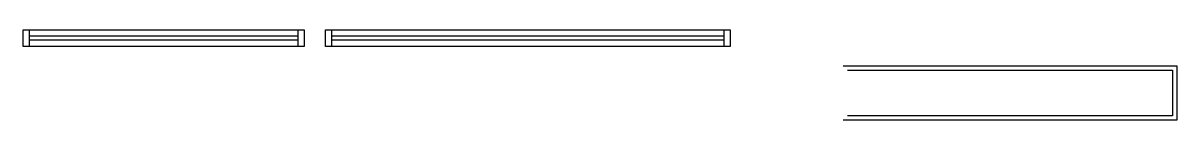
# Model space of a CAD drawing. Header units: metres. Extents: x 3435 to 4750, y -346 to -242.
import ezdxf

# ---------------------------------------------------------------- set-up
doc = ezdxf.new("R2010")
doc.units = ezdxf.units.M
for name, color, linetype in [('CARIMBO', 7, 'Continuous'), ('Painéis', 7, 'Continuous'), ('SARR_2.2x7', 7, 'Continuous')]:
    doc.layers.add(name, color=color, linetype=linetype)

msp = doc.modelspace()

# ---------------------------------------------------------------- linework, layer by layer
at = {"layer": 'CARIMBO', "color": 7, "lineweight": 25}
for points in [[(4369.4, -283.5), (4749.6, -283.5), (4749.6, -345.5), (4369.4, -345.5)], [(4374.4, -288.5), (4744.6, -288.5), (4744.6, -340.5), (4374.4, -340.5)]]:
    msp.add_lwpolyline(points, dxfattribs=at)
at = {"layer": 'Painéis', "color": 7, "lineweight": 25}
for points in [[(3679.4, -261.4), (3435.4, -261.4), (3435.4, -242.4), (3679.4, -242.4)], [(3679.4, -242.4), (3755.4, -242.4), (3755.4, -261.4), (3679.4, -261.4)], [(4023.7, -261.4), (3779.7, -261.4), (3779.7, -242.4), (4023.7, -242.4)], [(4023.7, -242.4), (4240.7, -242.4), (4240.7, -261.4), (4023.7, -261.4)]]:
    msp.add_lwpolyline(points, dxfattribs=at)
at = {"layer": 'SARR_2.2x7', "color": 7, "lineweight": 25}
for p, q in [((3442.4, -242.4), (3442.4, -261.4)), ((3442.4, -249.4), (3679.4, -249.4)), ((3679.4, -249.4), (3748.4, -249.4)), ((3748.4, -242.4), (3748.4, -261.4)), ((3786.7, -242.4), (3786.7, -261.4)), ((3786.7, -249.4), (4023.7, -249.4)), ((4023.7, -249.4), (4233.7, -249.4)), ((4233.7, -242.4), (4233.7, -261.4)), ((3679.4, -254.4), (3442.4, -254.4)), ((3748.4, -254.4), (3679.4, -254.4)), ((4023.7, -254.4), (3786.7, -254.4)), ((4233.7, -254.4), (4023.7, -254.4))]:
    msp.add_line(p, q, dxfattribs=at)

doc.saveas('drawing.dxf')
